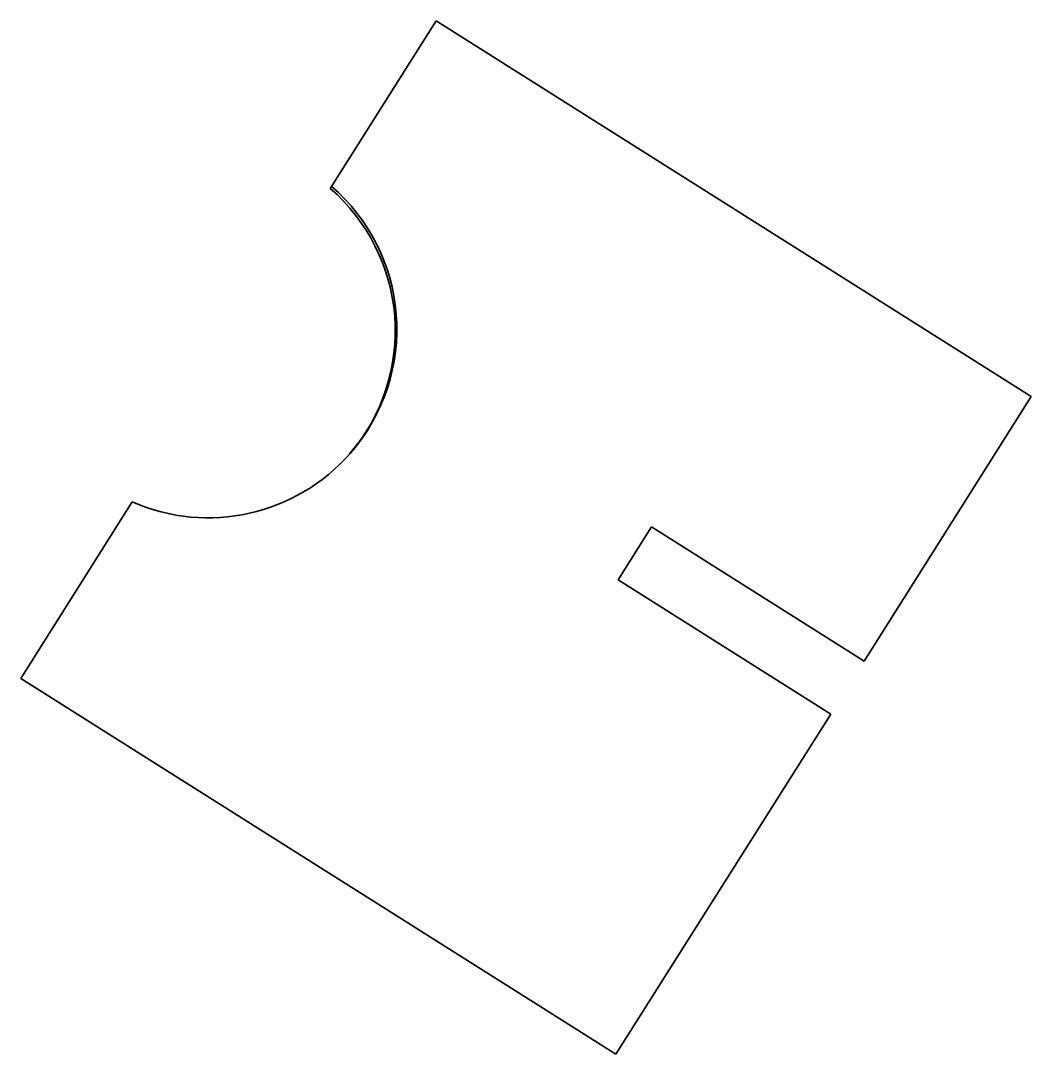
# Model space of a CAD drawing. Extents: x 127.5 to 207.9, y 108.5 to 190.8.
import ezdxf

# ---------------------------------------------------------------- set-up
doc = ezdxf.new("R2010")
doc.units = 0

msp = doc.modelspace()

# ---------------------------------------------------------------- linework, layer by layer
at = {"color": 7, "lineweight": 35, "ltscale": 0.389874}
msp.add_line((160.539307, 190.753143), (152.213867, 177.566422), dxfattribs=at)
at = {"color": 7, "lineweight": 35}
for p, q in [((207.891602, 160.857239), (160.539307, 190.753143)), ((194.597412, 139.800583), (207.891602, 160.857239)), ((127.486145, 138.400131), (174.838379, 108.504234)), ((174.838379, 108.504234), (191.928101, 135.572708))]:
    msp.add_line(p, q, dxfattribs=at)
at = {"color": 7, "lineweight": 35, "ltscale": 0.004807}
msp.add_line((152.111206, 177.403839), (152.213867, 177.566422), dxfattribs=at)
at = {"color": 7, "lineweight": 35, "ltscale": 0.415733}
msp.add_line((136.363831, 152.461456), (127.486145, 138.400131), dxfattribs=at)
at = {"color": 7, "lineweight": 35, "ltscale": 0.125}
msp.add_line((177.685913, 150.477692), (175.016602, 146.249817), dxfattribs=at)
at = {"color": 7, "lineweight": 35, "ltscale": 0.5}
for p, q in [((194.597412, 139.800583), (177.685913, 150.477692)), ((191.928101, 135.572708), (175.016602, 146.249817))]:
    msp.add_line(p, q, dxfattribs=at)
at = {"color": 7, "lineweight": 35}
for centre, radius, start, end in [((142.294373, 166.069885), 14.99433, 4.543067, 49.102797), ((142.41925, 166.213272), 14.994312, 4.543047, 49.215031), ((142.272827, 166.068268), 15.016139, 319.307399, 4.542724), ((142.397583, 166.211655), 15.016207, 318.942053, 4.542653), ((142.398987, 166.203857), 15.009701, 246.290567, 318.961037)]:
    msp.add_arc(centre, radius, start, end, dxfattribs=at)

doc.saveas('drawing.dxf')
